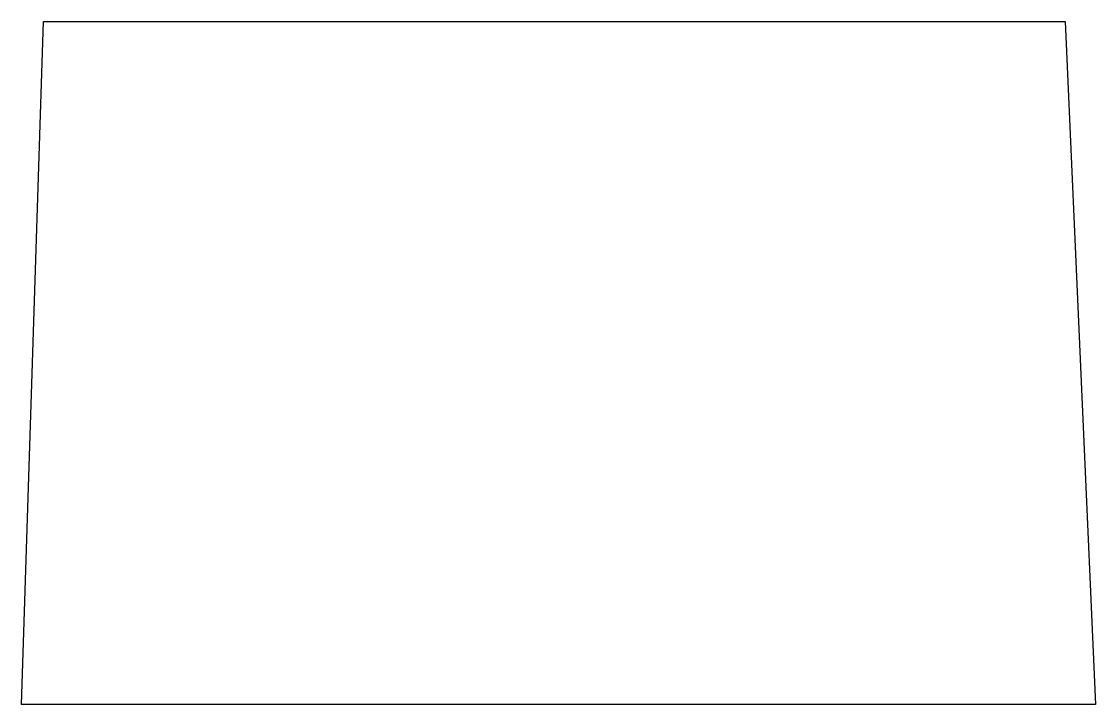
# Model space of a CAD drawing. Header units: millimetres. Extents: x 0 to 1211, y -385 to 385.
import ezdxf

# ---------------------------------------------------------------- set-up
doc = ezdxf.new("R2010")
doc.units = ezdxf.units.MM
doc.header["$LTSCALE"] = 10
doc.layers.add('MEMBERS', color=5, linetype='Continuous')

msp = doc.modelspace()

# ---------------------------------------------------------------- linework, layer by layer
at = {"layer": 'MEMBERS', "color": 3, "linetype": 'Continuous'}
for p, q in [((0, -385), (24.9, 385)), ((24.9, 385), (1177, 385)), ((1177, 385), (1211.1, -385)), ((1211.1, -385), (0, -385))]:
    msp.add_line(p, q, dxfattribs=at)

doc.saveas('drawing.dxf')
